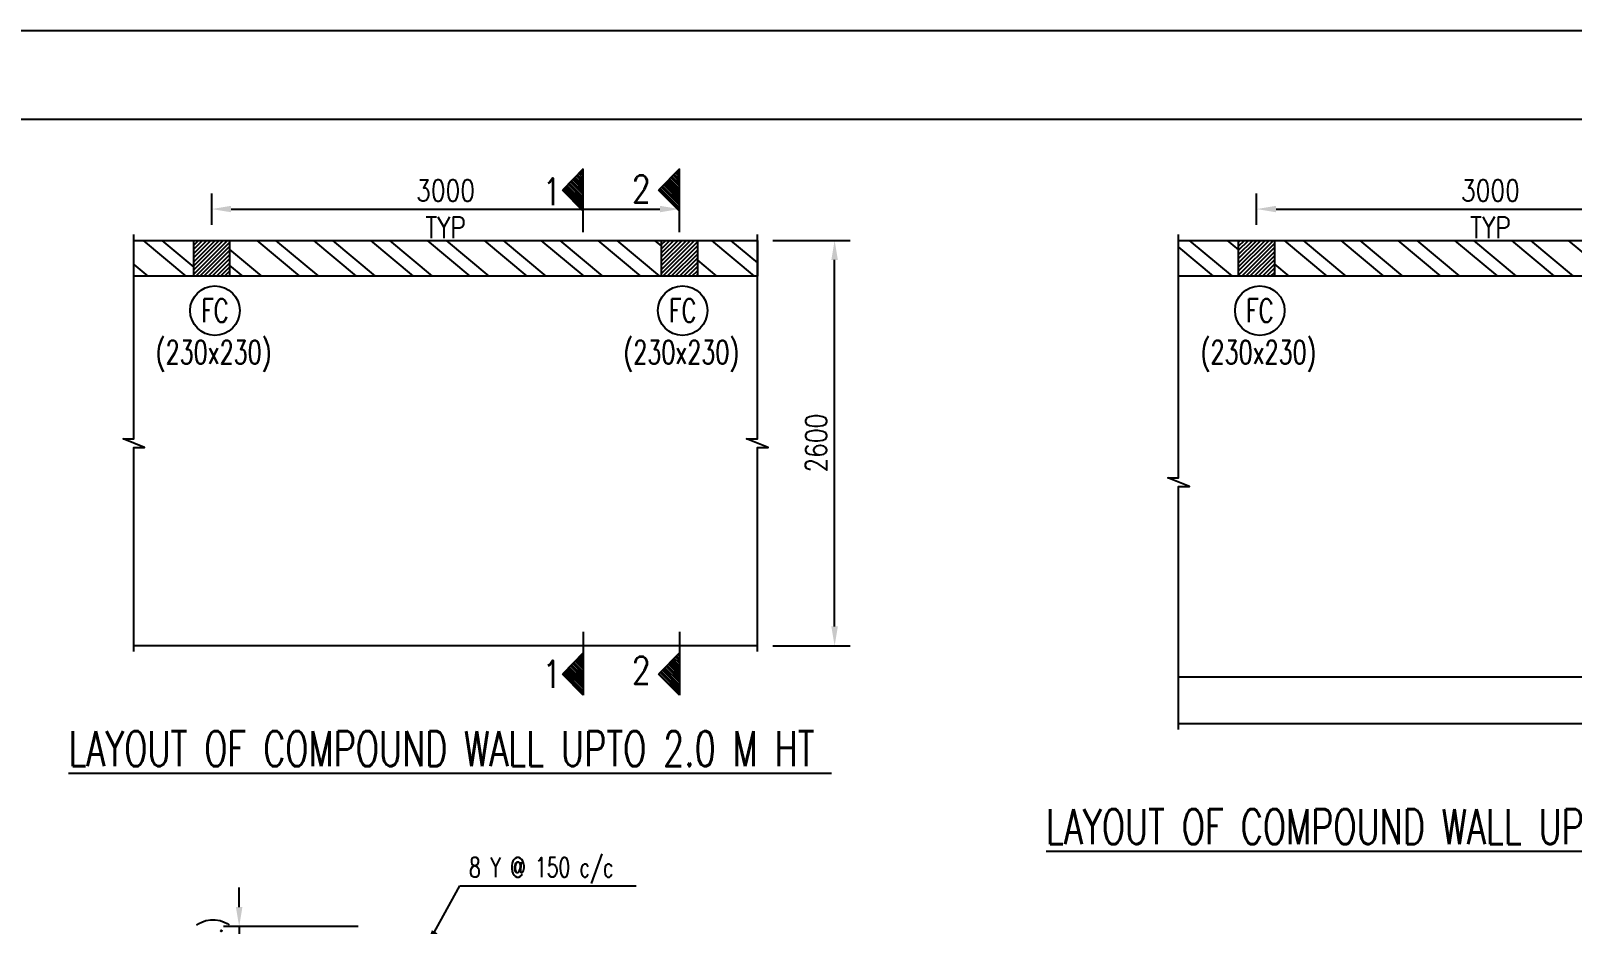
# Model space of a CAD drawing. Extents: x 345615 to 1272425, y -526289 to -156124.
# Drawn here: x 1039312 to 1059084, y -277735 to -266277 of the extents above; entities that cross this region are included whole.
import ezdxf
from ezdxf.enums import TextEntityAlignment as Align
from ezdxf.lldxf.tags import DXFTag

# ---------------------------------------------------------------- set-up
doc = ezdxf.new("R2010")
doc.units = 0
doc.header["$LTSCALE"] = 500
doc.header["$MEASUREMENT"] = 0
doc.header["$PDMODE"] = 35
doc.header["$PDSIZE"] = -15
doc.layers.get('DEFPOINTS').update_dxf_attribs({"color": 4})
for name, color, linetype in [('S-BRECK LINE', 8, 'Continuous'), ('S-COLUMN', 1, 'Continuous'), ('S-COLUMN CIRCLE', 9, 'Continuous'), ('S-COLUMN HATCH', 8, 'Continuous'), ('S-COLUMN NO', 2, 'Continuous'), ('S-CONCRET LINE', 4, 'Continuous'), ('S-DIM-1', 5, 'Continuous'), ('S-HATCH', 253, 'Continuous'), ('S-REINFORCEMENT', 6, 'Continuous'), ('S-RETAINING WALL HATCH', 8, 'Continuous'), ('S-SECTION MARK', 1, 'Continuous'), ('S-TEXT-1', 4, 'Continuous'), ('S-TITIL', 6, 'Continuous'), ('s_TITILE', 9, 'Continuous')]:
    doc.layers.add(name, color=color, linetype=linetype)
doc.styles.add('ROMANS', font='simplex.shx', dxfattribs={"width": 0.8, "height": 275, "bigfont": 'bigfont.shx'})
tags = doc.linetypes.add('HIDDEN', pattern=[0.375, 0.25, -0.125]).pattern_tags.tags
tags[6:7] = [DXFTag(74, 4), DXFTag(75, 0), DXFTag(340, '0'), DXFTag(46, 1.0), DXFTag(50, 0.0), DXFTag(44, 0.0), DXFTag(45, 0.0)]
tags[4:5] = [DXFTag(74, 4), DXFTag(75, 0), DXFTag(340, '0'), DXFTag(46, 1.0), DXFTag(50, 0.0), DXFTag(44, 0.0), DXFTag(45, 0.0)]
doc.dimstyles.new('dim33.33', dxfattribs={"dimtxt": 250, "dimasz": 250, "dimexe": 200, "dimexo": 200, "dimgap": 100, "dimtad": 1, "dimdec": 0, "dimlfac": 0.333331, "dimzin": 0, "dimdsep": 46, "dimtxsty": 'ROMANS', "dimcen": 0, "dimclrd": 5, "dimclre": 5, "dimclrt": 4, "dimadec": 0, "dimazin": 0, "dimtfac": 1, "dimtdec": 0, "dimtix": 1, "dimtofl": 0, "dimtmove": 2, "dimatfit": 3, "dimfxl": 0, "dimtolj": 1, "dimtzin": 0, "dimlwd": -1, "dimlwe": -1, "dimarcsym": 0})
doc.dimstyles.new('dim50', dxfattribs={"dimtxt": 250, "dimasz": 250, "dimexe": 200, "dimexo": 200, "dimgap": 100, "dimtad": 1, "dimdec": 0, "dimlfac": 0.5, "dimzin": 0, "dimdsep": 46, "dimtxsty": 'ROMANS', "dimcen": 0, "dimclrd": 5, "dimclre": 5, "dimclrt": 4, "dimadec": 0, "dimazin": 0, "dimtfac": 1, "dimtdec": 0, "dimtix": 1, "dimtofl": 0, "dimtmove": 2, "dimatfit": 3, "dimfxl": 0, "dimtolj": 1, "dimtzin": 0, "dimlwd": -1, "dimlwe": -1, "dimarcsym": 0})

# ---------------------------------------------------------------- blocks, each defined once
blk = doc.blocks.new('*D732')
at = {"layer": 'DEFPOINTS', "color": 0}
for p in [(1043713, -277766), (1041985, -280826), (1043803, -280826)]:
    blk.add_point(p, dxfattribs=at)
at = {"layer": 'S-DIM-1', "color": 5, "lineweight": -3}
for p, q in [((1041985, -277516), (1041985, -277266)), ((1041985, -277766), (1041985, -280826)), ((1041985, -281076), (1041985, -281326))]:
    blk.add_line(p, q, dxfattribs=at)
at = {"layer": 'S-DIM-1', "color": 5}
for p, q in [((1043513, -277766), (1041785, -277766)), ((1043603, -280826), (1041785, -280826))]:
    blk.add_line(p, q, dxfattribs=at)
for points in [[(1041943, -277516), (1042026, -277516), (1041985, -277766)], [(1041943, -281076), (1042026, -281076), (1041985, -280826)]]:
    blk.add_solid(points, dxfattribs=at)
at = {"layer": 'S-DIM-1', "color": 4, "insert": (1041675, -279296), "char_height": 275, "attachment_point": 5, "rotation": 90, "style": 'ROMANS'}
blk.add_mtext('\\A1;(AS PER ARCH REQU.)', dxfattribs=at)
blk = doc.blocks.new('A$C3C2A062F')
at = {"layer": 'S-COLUMN HATCH'}
h = blk.add_hatch(dxfattribs=at)
h.set_pattern_fill('ANSI31', color=256, scale=150, style=0)
h.set_pattern_definition([(45, (-56668.66, -124038.072), (-13.2582521, 13.2582521), [])])
h.paths.add_polyline_path([(115, -115), (-115, -115), (-115, 115), (115, 115)])
at = {"layer": 'S-COLUMN'}
for p, q in [((-115, -115), (-115, 115)), ((-115, 115), (115, 115)), ((115, 115), (115, -115)), ((115, -115), (-115, -115))]:
    blk.add_line(p, q, dxfattribs=at)
blk = doc.blocks.new('*D761')
at = {"layer": 'DEFPOINTS', "color": 0, "ltscale": 0.3}
for p in [(1061036, -268563), (1055036, -268965), (1061036, -268965)]:
    blk.add_point(p, dxfattribs=at)
at = {"layer": 'S-DIM-1', "color": 5, "ltscale": 0.3}
for p, q in [((1055036, -268765), (1055036, -268363)), ((1061036, -268765), (1061036, -268363)), ((1055286, -268563), (1060786, -268563))]:
    blk.add_line(p, q, dxfattribs=at)
for points in [[(1055286, -268521), (1055286, -268604), (1055036, -268563)], [(1060786, -268521), (1060786, -268604), (1061036, -268563)]]:
    blk.add_solid(points, dxfattribs=at)
at = {"layer": 'S-DIM-1', "color": 4, "lineweight": 0, "ltscale": 0.3, "char_height": 275, "style": 'ROMANS'}
for s, insert, attachment_point in [('\\A1;3000', (1058036, -268463), 8), ('\\A1;TYP', (1058036, -268663), 2)]:
    blk.add_mtext(s, dxfattribs=dict(at, insert=insert, attachment_point=attachment_point))
blk = doc.blocks.new('*U720')
at = {"layer": 'S-BRECK LINE'}
blk.add_lwpolyline([(-6350, 0), (-113, 0), (-113, -275), (113, 275), (113, 0), (6350, 0)], dxfattribs=at)
blk = doc.blocks.new('*U726')
at = {"layer": 'S-SECTION MARK', "ltscale": 5}
h = blk.add_hatch(dxfattribs=at)
h.set_pattern_fill('ANSI31', color=256, scale=172.406964, angle=-90, style=0)
h.set_pattern_definition([(45, (-328597.685, -32610.178), (15.2387667, -15.2387667), [])])
h.paths.add_polyline_path([(267, 2343), (0, 2615), (0, 2072)])
h = blk.add_hatch(dxfattribs=at)
h.set_pattern_fill('ANSI31', color=256, scale=172.406964, angle=-90, style=0)
h.set_pattern_definition([(45, (-1838.978, -78461.956), (15.2387667, -15.2387667), [])])
h.paths.add_polyline_path([(267, -3865), (0, -4137), (0, -3593)])
at = {"layer": 'S-SECTION MARK'}
for p, q in [((0, 1802), (0, 2615)), ((0, 2615), (267, 2343)), ((0, 2072), (267, 2343)), ((0, -3324), (0, -4137)), ((0, -3593), (267, -3865)), ((0, -4137), (267, -3865))]:
    blk.add_line(p, q, dxfattribs=at)
blk = doc.blocks.new('*D767')
at = {"layer": 'DEFPOINTS', "color": 0, "ltscale": 0.3}
for p in [(1047632, -268563), (1041632, -268965), (1047632, -268965)]:
    blk.add_point(p, dxfattribs=at)
at = {"layer": 'S-DIM-1', "color": 5, "ltscale": 0.3}
for p, q in [((1041632, -268765), (1041632, -268363)), ((1047632, -268765), (1047632, -268363)), ((1041882, -268563), (1047382, -268563))]:
    blk.add_line(p, q, dxfattribs=at)
for points in [[(1041882, -268521), (1041882, -268604), (1041632, -268563)], [(1047382, -268521), (1047382, -268604), (1047632, -268563)]]:
    blk.add_solid(points, dxfattribs=at)
at = {"layer": 'S-DIM-1', "color": 4, "lineweight": 0, "ltscale": 0.3, "char_height": 275, "style": 'ROMANS'}
for s, insert, attachment_point in [('\\A1;{3000', (1044632, -268463), 8), ('\\A1;TYP}', (1044632, -268663), 2)]:
    blk.add_mtext(s, dxfattribs=dict(at, insert=insert, attachment_point=attachment_point))
blk = doc.blocks.new('*U727')
at = {"layer": 'S-BRECK LINE'}
blk.add_lwpolyline([(-5350, 0), (-113, 0), (-113, -275), (113, 275), (113, 0), (5350, 0)], dxfattribs=at)
blk = doc.blocks.new('*D768')
at = {"layer": 'DEFPOINTS', "color": 0, "ltscale": 0.3}
for p in [(1048632, -268965), (1049623, -268965), (1048632, -274165)]:
    blk.add_point(p, dxfattribs=at)
at = {"layer": 'S-DIM-1', "color": 5, "ltscale": 0.3}
for p, q in [((1048832, -268965), (1049823, -268965)), ((1049623, -273915), (1049623, -269215)), ((1048832, -274165), (1049823, -274165))]:
    blk.add_line(p, q, dxfattribs=at)
for points in [[(1049581, -269215), (1049665, -269215), (1049623, -268965)], [(1049581, -273915), (1049665, -273915), (1049623, -274165)]]:
    blk.add_solid(points, dxfattribs=at)
at = {"layer": 'S-DIM-1', "color": 4, "lineweight": 0, "ltscale": 0.3, "insert": (1049386, -271565), "char_height": 275, "attachment_point": 5, "rotation": 90, "style": 'ROMANS'}
blk.add_mtext('\\A1;2600', dxfattribs=at)
blk = doc.blocks.new('zw$155A')
at = {"layer": 's_TITILE', "color": 7}
blk.add_lwpolyline([(0, 0), (88000, 0), (88000, 58000), (0, 58000)], close=True, dxfattribs=at)
at = {"layer": 's_TITILE', "color": 1}
blk.add_lwpolyline([(1300, 800), (78500, 800), (78500, 57200), (1300, 57200)], close=True, dxfattribs=at)

msp = doc.modelspace()

# ---------------------------------------------------------------- hatches: boundary and pattern name
at = {"layer": 'S-HATCH'}
h = msp.add_hatch(dxfattribs=at)
h.set_pattern_fill('ANSI32', color=256, scale=1250, angle=275, style=0)
h.set_pattern_definition([(320, (-15475952.94, 846768.5), (301.306692, 359.083333), []), (320, (-15475933.7, 846548.37), (301.306692, 359.083333), [])])
h.paths.add_polyline_path([(1040632.073, -268964.52), (1041402.073, -268964.52), (1041402.073, -269424.52), (1040632.073, -269424.52)])
h.paths.add_polyline_path([(1047862.073, -269424.52), (1047862.073, -268964.52), (1048632.073, -268964.52), (1048632.073, -269424.52)])
h.paths.add_polyline_path([(1041862.073, -269424.52), (1041862.073, -268964.52), (1047402.073, -268964.52), (1047402.073, -269424.52)])
h = msp.add_hatch(dxfattribs=at)
h.set_pattern_fill('ANSI32', color=256, scale=1250, angle=275, style=0)
h.set_pattern_definition([(320, (-15477359.17, 846768.5), (301.306692, 359.083333), []), (320, (-15477339.9, 846548.37), (301.306692, 359.083333), [])])
h.paths.add_polyline_path([(1054035.862, -269424.52), (1054035.862, -268964.52), (1054805.862, -268964.52), (1054805.862, -269424.52)])
h.paths.add_polyline_path([(1062035.862, -269424.52), (1061265.862, -269424.52), (1061265.862, -268964.52), (1062035.862, -268964.52)])
h.paths.add_polyline_path([(1055265.862, -268964.52), (1060805.862, -268964.52), (1060805.862, -269424.52), (1055265.862, -269424.52)])

# ---------------------------------------------------------------- linework, layer by layer
at = {"color": 4, "ltscale": 0.25}
for p, q in [((1048632.073, -274164.52), (1040632.073, -274164.52)), ((1062035.862, -275164.52), (1054035.862, -275164.52))]:
    msp.add_line(p, q, dxfattribs=at)
at = {"color": 4, "linetype": 'HIDDEN', "ltscale": 0.5}
msp.add_line((1062035.862, -274564.52), (1054035.862, -274564.52), dxfattribs=at)
at = {"layer": 'S-COLUMN CIRCLE'}
for centre in [(1041673.366, -269865.381), (1047673.366, -269865.381), (1055077.154, -269865.381)]:
    msp.add_circle(centre, 317.825, dxfattribs=at)
at = {"layer": 'S-CONCRET LINE'}
for points in [[(1048632.073, -268964.52), (1048632.073, -269424.52), (1040632.073, -269424.52), (1040632.073, -268964.52)], [(1062035.862, -268964.52), (1062035.862, -269424.52), (1054035.862, -269424.52), (1054035.862, -268964.52)]]:
    msp.add_lwpolyline(points, close=True, dxfattribs=at)

# ---------------------------------------------------------------- block references
at = {"xscale": 1.420454545454545, "yscale": 1.420454545454545, "zscale": 1.420454545454545}
msp.add_blockref('zw$155A', (1012978.311, -348663.35), dxfattribs=at)
at = {"layer": 'S-REINFORCEMENT', "color": 30, "lineweight": 0, "ltscale": 0.3, "xscale": 2, "yscale": 2, "zscale": 2}
for p in [(1041632.073, -269194.52), (1047632.073, -269194.52), (1055035.862, -269194.52)]:
    msp.add_blockref('A$C3C2A062F', p, dxfattribs=at)
at = {"layer": 'S-RETAINING WALL HATCH', "xscale": -1}
for p in [(1046398.295, -270662.216), (1047632.073, -270662.216)]:
    msp.add_blockref('*U726', p, dxfattribs=at)
at = {"layer": 'S-RETAINING WALL HATCH', "xscale": 0.5, "yscale": 0.5, "zscale": 0.5, "rotation": 90}
for name, p in [('*U727', (1040632.073, -271564.52)), ('*U727', (1048632.073, -271564.52)), ('*U720', (1054035.862, -272064.52))]:
    msp.add_blockref(name, p, dxfattribs=at)

# ---------------------------------------------------------------- texts
at = {"layer": 'S-COLUMN NO', "style": 'ROMANS', "width": 0.7}
for p in [(1041673.366, -269865.381), (1047673.366, -269865.381), (1055077.154, -269865.381)]:
    msp.add_text('FC', height=300, dxfattribs=at).set_placement(p, align=Align.MIDDLE)
for p in [(1040915.122, -270398.939, -1.253), (1046915.122, -270398.939, -1.253), (1054318.91, -270398.939, -1.253)]:
    msp.add_text('(230x230)', height=300, dxfattribs=at).set_placement(p, align=Align.MIDDLE_LEFT)
at = {"layer": 'S-SECTION MARK', "style": 'ROMANS', "width": 0.8}
for s, p in [('1', (1045998.213, -268339.697)), ('2', (1047142.161, -268301.999)), ('1', (1045998.213, -274527.199)), ('2', (1047142.161, -274477.504))]:
    msp.add_text(s, height=349.999, dxfattribs=at).set_placement(p, align=Align.MIDDLE)
at = {"layer": 'S-TEXT-1', "style": 'ROMANS', "width": 0.7}
msp.add_text('8 Y @ 150 c/c', height=250, dxfattribs=at).set_placement((1044933.549, -277004.751), align=Align.MIDDLE_LEFT)
at = {"layer": 'S-TITIL', "color": 6, "style": 'ROMANS', "width": 0.7}
for s, p in [('%%ULAYOUT OF COMPOUND WALL UPTO 2.0 M HT ', (1044689.398, -275483.492)), ('%%ULAYOUT OF COMPOUND WALL UPTO 2.0M TO 2.5M HT ', (1058093.186, -276483.492))]:
    msp.add_text(s, height=450, dxfattribs=at).set_placement(p, align=Align.MIDDLE)

# ---------------------------------------------------------------- dimensions: what is measured, and where the dimension line sits
at = {"layer": 'S-DIM-1', "color": 30, "lineweight": 0, "ltscale": 0.3}
for base, p1, p2, text, override, picture, middle in [((1047632.073, -268562.676), (1041632.073, -268964.52), (1047632.073, -268964.52), '{<>\\XTYP}', {"dimtxt": 250, "dimasz": 250, "dimtxsty": 'ROMANS'}, '*D767', (1044632.073, -268562.676)), ((1061035.862, -268562.676), (1055035.862, -268964.52), (1061035.862, -268964.52), '<>\\XTYP', {"dimtxt": 250, "dimasz": 250}, '*D761', (1058035.862, -268562.676))]:
    dim = msp.add_linear_dim(base=base, p1=p1, p2=p2, text=text, dimstyle='dim50', override=override, dxfattribs=at)
    dim.commit()
    dim.dimension.update_dxf_attribs({"geometry": picture, "text_midpoint": middle})
dim = msp.add_linear_dim(base=(1049623.106, -268964.52), p1=(1048632.073, -274164.52), p2=(1048632.073, -268964.52), angle=90, dimstyle='dim50', override={"dimtxt": 250, "dimasz": 250}, dxfattribs=at)
dim.commit()
dim.dimension.update_dxf_attribs({"geometry": '*D768', "text_midpoint": (1049385.606, -271564.52)})
at = {"layer": 'S-DIM-1'}
dim = msp.add_linear_dim(base=(1041984.549, -280825.506), p1=(1043713.049, -277765.506), p2=(1043803.049, -280825.506), angle=90, text='(AS PER ARCH REQU.)', dimstyle='dim33.33', override={"dimtofl": 1, "dimtmove": 0, "dimlwd": 65533}, dxfattribs=at)
dim.commit()
dim.dimension.update_dxf_attribs({"geometry": '*D732', "text_midpoint": (1041675.025, -279295.506)})

# ---------------------------------------------------------------- leaders
msp.add_leader([(1044372.549, -278050.506), (1044813.549, -277244.751), (1047079.119, -277244.751)], dimstyle='dim33.33', dxfattribs=at)

doc.saveas('drawing.dxf')
